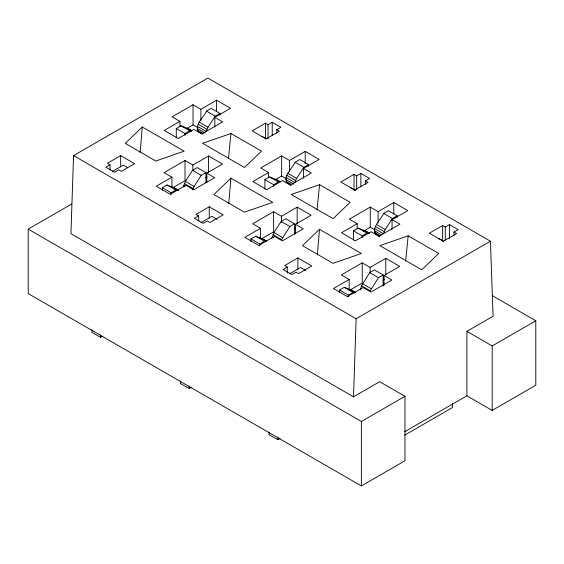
<?xml version="1.0" encoding="UTF-8"?>
<svg xmlns="http://www.w3.org/2000/svg" width="564" height="564" viewBox="0 0 564 564"><rect width="100%" height="100%" fill="white"/><g stroke="black" fill="none" stroke-linecap="round" stroke-linejoin="round"><path stroke-width="0.85" d="M404.712 431.707L466.9 395.801L466.9 331.35L493.063 316.242L490.447 241.216L207.869 78.065L73.553 155.608L70.937 233.658L353.515 396.809L379.685 381.701L404.973 396.302L404.973 460.76L361.369 485.935L28.2 293.583L28.2 229.125L71.811 203.949M353.515 396.809L356.131 318.759L490.447 241.216M140.147 152.428L142.276 127.013L184.146 151.18L155.812 161.008L125.257 143.369L142.276 127.013M228.758 203.583L230.895 178.168L272.757 202.342L244.423 212.17L213.869 194.524L230.895 178.168M317.37 254.745L319.506 229.329L361.369 253.497L333.035 263.325L302.48 245.685L319.506 229.329M228.42 158.773L230.965 133.499L261.52 151.138L244.494 167.494L202.631 143.327L230.965 133.499M317.031 209.928L319.577 184.654L350.131 202.3L333.105 218.656L291.243 194.481L319.577 184.654M405.643 261.09L408.188 235.815L438.743 253.455L421.724 269.811L379.854 245.643L408.188 235.815M183.356 186.938L185.344 181.404L192.514 170.314L197.224 167.593L205.945 172.633L205.945 182.905M202.448 134.056L198.091 131.539C194.763 123.868 203.808 117.347 206.473 111.101L211.183 108.38L219.904 113.413L219.904 115.127M271.975 238.1L273.956 232.558L281.126 221.476L285.835 218.754L294.556 223.788L294.556 234.06M287.753 183.554C281.619 176.765 292.836 168.065 295.085 162.256L299.794 159.541L308.515 164.575L308.515 166.288M360.495 289.938L361.468 285.772L369.737 272.631L374.447 269.916L383.175 274.95L383.175 286.075M376.364 234.716C370.231 227.927 381.447 219.22 383.696 213.418L388.406 210.696L397.126 215.73L397.126 217.443M219.904 113.413L215.194 116.135L208.024 127.217L206.212 131.405L197.492 126.364M192.493 189.913L194.065 186.437L201.235 175.348L205.945 172.633M308.515 164.575L303.806 167.289L296.636 178.379L294.824 182.56L286.103 177.526M397.126 215.73L392.417 218.451L385.247 229.541L383.435 233.722L374.715 228.688M294.556 223.788L289.847 226.509L281.577 239.651L272.856 234.617M383.175 274.95L378.458 277.671L370.188 290.812L361.468 285.772M214.842 126.978L214.842 117.34L230.542 108.281L216.59 100.223L200.89 109.282L193.036 104.756L172.105 116.84L179.958 121.373L179.958 126.625M110.008 164.773L105.82 167.191L114.541 172.224L118.729 169.813L121.345 171.322L134.606 163.666L120.647 155.608L107.393 163.264L110.008 164.773L110.163 169.94M179.958 121.373L164.258 130.432L178.21 138.49L193.91 129.424L201.764 133.957L222.695 121.873L214.842 117.34M176.292 137.933L176.292 128.522L181.002 125.8L188.172 128.606L191.809 130.707M112.412 171.442L123.269 165.174L127.626 167.698M187.058 128.345L193.036 124.898L198.034 127.781M176.292 128.522L185.013 133.555L189.723 130.834L191.316 131.461M206.819 182.764L206.819 173.134L222.519 164.068L208.567 156.017L192.867 165.076L185.013 160.543L164.082 172.633L171.935 177.159L171.935 187.671M171.935 177.159L156.235 186.226L170.187 194.284L185.887 185.218L193.734 189.751L214.665 177.667L206.819 173.134M276.769 129.727L280.957 127.309L272.229 122.275L268.048 124.693L265.425 123.185L252.171 130.834L266.123 138.892L279.384 131.236L276.769 129.727L276.769 133.231M162.34 190.308L162.34 187.734L167.05 185.02L174.22 187.826L178.577 190.343M173.056 187.593L185.013 180.684L185.013 160.543M162.34 187.734L171.061 192.775L175.771 190.054L177.364 190.674M205.571 177.879L207.066 177.018M303.453 178.132L303.453 168.502L319.153 159.436L305.202 151.378L289.501 160.444L281.655 155.911L260.716 167.994L268.57 172.528L268.57 177.787M198.62 215.934L194.432 218.353L203.153 223.386L207.34 220.968L209.956 222.484L223.217 214.828L209.258 206.769L196.004 214.426L198.62 215.934L198.775 221.102M268.57 172.528L252.869 181.594L266.821 189.652L282.522 180.586L290.664 185.232M264.904 189.095L264.904 179.676L269.613 176.962L276.783 179.768L280.421 181.869M201.024 222.604L211.881 216.336L216.964 219.276M275.669 179.507L281.655 176.053L285.934 178.527M264.904 179.676L273.625 184.717L278.334 181.996L269.613 176.962M290.375 185.119L311.307 173.035L303.453 168.502M295.43 233.926L295.43 224.296L311.131 215.229L297.179 207.171L281.478 216.238L273.625 211.704L252.693 223.788L260.547 228.321L260.547 237.952M260.547 228.321L244.846 237.388L258.798 245.439L274.499 236.379L282.345 240.913L303.284 228.822L295.43 224.296M365.38 180.889L369.568 178.471L360.847 173.437L356.659 175.855L354.044 174.339L340.783 181.996L354.742 190.054L367.996 182.398L365.38 180.889L365.38 184.393M250.952 241.462L250.952 238.896L255.661 236.175L262.831 238.981L266.462 241.082M261.668 238.755L273.625 231.846L273.625 211.704M250.952 238.896L259.673 243.93L264.382 241.216L255.661 236.175M91.869 329.813L91.869 332.358L100.589 337.392L102.838 336.095M294.182 229.04L295.684 228.18M392.065 229.294L392.065 219.664L407.765 210.598L393.813 202.539L378.113 211.606L370.266 207.073L349.335 219.156L357.181 223.689L357.181 228.942M287.231 267.096L283.043 269.514L291.771 274.548L295.952 272.13L298.575 273.639L311.829 265.989L297.877 257.931L284.616 265.581L287.231 267.096L287.407 273.124M357.181 223.689L341.481 232.756L355.433 240.807L371.133 231.748L379.276 236.394M353.515 240.257L353.515 230.838L358.225 228.117L365.394 230.93L369.032 233.024M289.635 273.766L300.492 267.498L305.575 270.431M363.533 231.099L370.266 227.214L374.545 229.689M353.515 230.838L362.236 235.872L366.945 233.158L368.539 233.778M378.987 236.281L399.918 224.19L392.065 219.664M384.042 285.088L384.042 275.451L399.742 266.391L385.79 258.333L370.09 267.399L362.236 262.866L341.305 274.95L349.158 279.483L349.158 289.988M349.158 279.483L333.458 288.542L347.41 296.601L363.11 287.541L370.964 292.067L391.895 279.984L384.042 275.451M453.992 232.051L458.179 229.633L449.459 224.599L445.271 227.01L442.655 225.501L429.394 233.158L443.353 241.216L456.607 233.559L453.992 232.051L453.992 235.548M339.563 292.624L339.563 290.058L344.273 287.337L351.442 290.143L355.073 292.244M350.279 289.91L362.236 283.008L362.236 262.866M339.563 290.058L348.284 295.092L352.993 292.371L354.587 292.998M180.48 380.968L180.48 383.513L189.201 388.554L191.45 387.249M382.794 280.202L384.296 279.335M269.091 432.13L269.091 434.675L277.812 439.709L280.061 438.411M28.2 229.125L361.369 421.477L404.973 396.302M466.9 331.35L492.189 345.951L535.8 320.775L535.8 385.226L492.189 410.402L466.9 395.801M404.642 435.168L452.42 407.582L452.42 403.204M261.83 136.34L266.194 138.857M350.441 187.495L355.531 190.435M439.053 238.657L443.417 241.173M206.473 111.101L215.194 116.135M295.085 162.256L303.806 167.289M383.696 213.418L392.417 218.451M199.303 122.184L208.024 127.217M287.915 173.345L296.636 178.379M376.526 224.5L385.247 229.541M198.204 124.235L206.925 129.276M286.815 175.397L295.536 180.431M375.427 226.559L384.147 231.592M492.344 295.684L535.8 320.775M197.224 128.402L205.218 133.012M285.835 179.556L293.83 184.174M374.454 230.718L381.715 234.913M197.428 130.171L203.244 133.527M286.047 181.333L291.856 184.689M374.658 232.488L380.467 235.851M286.702 182.701L291.059 185.218M375.314 233.856L379.671 236.379M191.457 130.651L188.172 128.606M280.068 181.812L276.783 179.768M369.406 233.39L365.394 230.93M181.002 125.8L189.723 130.834M358.225 228.117L366.945 233.158M192.514 170.314L201.235 175.348M281.126 221.476L289.847 226.509M369.737 272.631L378.458 277.671M185.344 181.404L194.065 186.437M273.956 232.558L282.677 237.592M362.567 283.72L371.288 288.754M184.245 183.455L192.966 188.489M183.533 185.584L184.992 186.423M272.144 236.746L273.603 237.585M178.224 190.287L174.22 187.826M266.109 241.025L262.831 238.981M355.447 292.603L351.442 290.143M167.05 185.02L175.771 190.054M344.273 287.337L352.993 292.371M73.553 155.608L356.131 318.759M492.189 345.951L492.189 410.402M449.459 224.599L449.459 238.607M445.271 227.01L445.271 240.151M442.655 225.501L442.655 241.265M393.813 202.539L393.813 213.925M385.79 258.333L385.79 274.971M378.113 211.606L378.113 222.992M370.266 207.073L370.266 227.214M370.09 267.399L370.09 272.652M362.236 235.872L362.236 237.585M361.369 421.477L361.369 485.935M360.847 173.437L360.847 186.571M356.659 175.855L356.659 189.864M354.044 174.339L354.044 190.103M348.284 295.092L348.284 296.805M305.202 151.378L305.202 163.638M297.877 257.931L297.877 269.317M297.179 207.171L297.179 223.809M289.501 160.444L289.501 171.83M281.655 155.911L281.655 176.053M281.478 216.238L281.478 222.364M277.812 437.163L277.812 439.709M273.625 184.717L273.625 186.43M272.229 122.275L272.229 135.409M268.048 124.693L268.048 138.702M265.425 123.185L265.425 138.948M259.673 243.93L259.673 245.643M216.59 100.223L216.59 111.609M209.258 206.769L209.258 218.155M208.567 156.017L208.567 172.654M200.89 109.282L200.89 120.668M193.036 104.756L193.036 124.898M192.867 165.076L192.867 170.328M189.201 386.009L189.201 388.554M185.013 133.555L185.013 135.268M171.061 192.775L171.061 194.481M120.647 155.608L120.647 166.993M100.589 334.847L100.589 337.392"/></g></svg>
